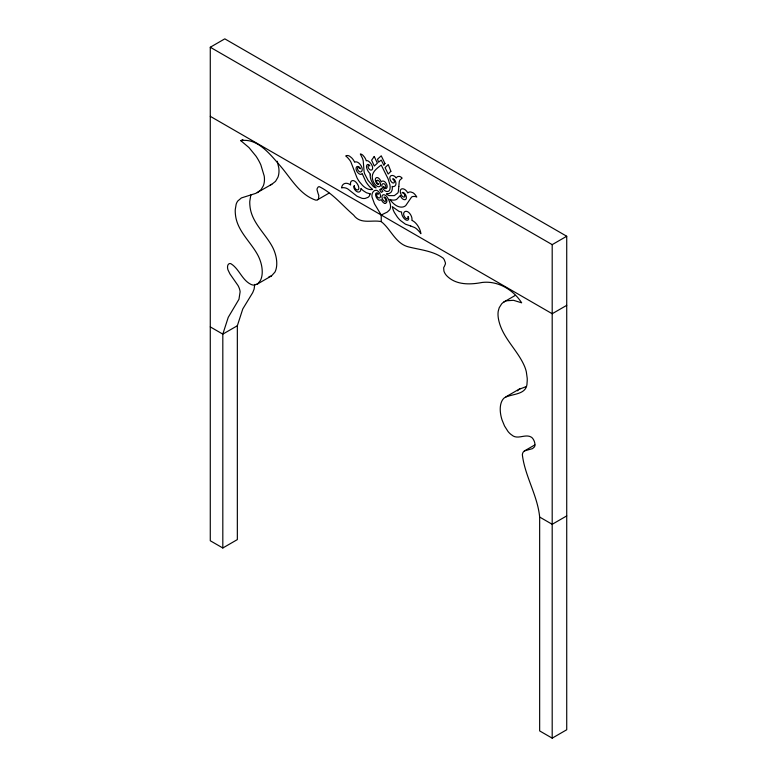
<?xml version="1.0" encoding="UTF-8"?>
<svg xmlns="http://www.w3.org/2000/svg" width="777" height="777" viewBox="0 0 777 777"><rect width="100%" height="100%" fill="white"/><g stroke="black" fill="none" stroke-linecap="round" stroke-linejoin="round"><path stroke-width="1.17" d="M534.867 444.9L524.485 450.893A11.869 6.857 60 0 0 523.455 451.816A10.334 5.963 60 0 0 522.727 453.146A11.441 6.604 60 0 0 522.358 454.749C524.883 476.136 537.529 495.299 539.656 517.055L539.656 730.914L552.194 738.15L566.724 729.758L566.724 236.247L224.806 38.85L210.276 47.242L210.276 540.753L222.814 547.989L237.344 539.597L237.344 325.748L242.774 308.955L252.71 292.638L254.118 289.093L254.72 284.401M222.814 547.989L222.814 334.129L228.244 317.337L238.966 299.271L240.112 291.793A11.441 6.604 60 0 0 239.743 289.772A10.334 5.963 60 0 0 239.015 287.607A11.869 6.857 60 0 0 237.985 285.48L229.943 273.931L228.011 269.949A7.129 4.118 60 0 1 227.535 267.181L227.554 266.696A7.527 4.351 60 0 1 228.166 264.627A6.983 4.031 60 0 1 228.894 263.889A5.827 3.361 60 0 1 229.594 263.597A4.73 2.729 60 0 1 231.022 263.791C239.219 268.929 241.919 279.924 250.835 284.324A11.636 6.721 60 0 0 252.603 284.945A12.927 7.459 60 0 0 254.477 285.091L257.945 283.615L260.382 280.516A27.943 16.132 60 0 0 261.946 275.592A28.798 16.628 60 0 0 262.218 271.018A28.205 16.288 60 0 0 261.548 265.443A26.301 15.181 60 0 0 260.081 260.266A24.097 13.908 60 0 0 257.945 255.361C250.621 241.56 236.703 230.575 235.392 214.073A31.138 17.978 60 0 1 235.256 209.654L236.15 204.283A23.815 13.753 60 0 1 237.801 200.99L241.385 197.941L255.779 193.366L271.814 184.275L275.534 181.352L277.884 177.35A26.874 15.521 60 0 0 278.826 173.553A22.834 13.18 60 0 0 278.758 167.667L277.214 161.227M256.954 284.304L271.484 275.913L274.912 272.125A27.943 16.132 60 0 0 276.476 267.201A28.798 16.628 60 0 0 276.748 262.626A28.205 16.288 60 0 0 276.078 257.061A26.301 15.181 60 0 0 274.611 251.874A24.097 13.908 60 0 0 272.474 246.969C265.151 233.168 251.233 222.193 249.922 205.691A31.138 17.978 60 0 1 249.786 201.272L250.68 195.891A23.815 13.753 60 0 1 251.126 194.687M524.485 450.893L532.527 448.63L534.459 446.882A7.129 4.118 60 0 0 534.935 444.658L534.916 444.153A7.527 4.351 60 0 0 534.294 441.375A6.983 4.031 60 0 0 533.576 439.801A5.827 3.361 60 0 0 532.867 438.694A4.73 2.729 60 0 0 531.449 437.237C525.339 433.313 517.56 440.336 511.625 434.887A11.636 6.721 60 0 1 509.867 433.479A12.927 7.459 60 0 1 507.993 431.458L504.526 425.981L502.088 420.066A27.943 16.132 60 0 1 500.524 413.335A28.798 16.628 60 0 1 500.252 408.44A28.205 16.288 60 0 1 500.922 403.651A26.301 15.181 60 0 1 502.389 400.155A24.097 13.908 60 0 1 504.526 397.717C512.422 393.337 527.165 395.279 527.078 382.478A31.138 17.978 60 0 0 527.214 378.214L526.32 371.814A23.815 13.753 60 0 0 524.669 366.618C517.997 350.66 503.564 338.889 499.116 321.853A26.874 15.521 60 0 1 498.174 316.977A22.834 13.18 60 0 1 498.242 311.169L499.213 307.721L501.631 303.885A33.673 19.444 60 0 1 506.439 300.777L513.49 300.301L521.649 302.816C513.325 289.714 497.814 280.497 482.031 282.478C470.114 284.78 455.914 285.188 446.785 275.806A7.945 4.584 60 0 1 445.104 273.611A6.944 4.011 60 0 1 443.92 271.037L443.667 267.812A6.031 3.477 60 0 1 444.308 266.589L445.464 263.791A6.886 3.972 60 0 0 445.211 262.247L444.298 259.868A5.177 2.991 60 0 0 443.162 258.178C433.411 250.99 420.357 249.844 408.867 246.989C395.561 243.891 391.122 229.351 381.235 221.61L381.235 215.035L387.267 212.072L389.646 209.858A12.179 7.032 60 0 0 390.307 208.323A8.916 5.148 60 0 0 390.472 205.332A10.713 6.187 60 0 0 389.996 203.079L389.248 200.99A13.131 7.576 60 0 0 387.733 198.038L386.936 196.863A5.905 3.409 60 0 0 386.188 196.008A4.283 2.477 60 0 0 384.858 195.017L384.576 194.901A4.497 2.603 60 0 0 382.09 195.989A4.06 2.341 60 0 0 382.061 197.766A3.584 2.069 60 0 0 383.042 200.01A3.079 1.777 60 0 0 384.061 201.039A2.253 1.301 60 0 0 385.11 201.36A2.467 1.418 60 0 0 385.606 201.068A2.02 1.165 60 0 0 385.819 199.98A2.069 1.195 60 0 0 385.586 199.184A1.777 1.03 60 0 0 384.236 197.785L384.032 197.212A1.331 0.767 60 0 1 384.936 197.271A2.574 1.486 60 0 1 385.343 197.611A3.059 1.768 60 0 1 385.819 198.174A3.38 1.952 60 0 1 386.859 200.699A3.768 2.176 60 0 1 386.8 201.748A4.72 2.719 60 0 1 385.13 203.292M519.055 389.335L526.097 386.635M257.284 192.667L261.004 189.743L263.354 185.732A26.874 15.521 60 0 0 264.297 181.944A22.834 13.18 60 0 0 264.219 176.058L260.839 164.87A33.673 19.444 60 0 0 256.031 156.196L248.98 147.581L240.821 140.676L242.89 139.481M317.608 199.728L329.021 193.133M237.344 325.748L222.814 334.129L210.276 326.894M210.276 47.242L552.194 244.638L566.724 236.247M503.846 302.02L515.258 295.425M566.724 305.342L552.194 313.733L210.276 116.327M505.856 396.853L520.386 388.461M566.724 515.909L552.194 524.3L539.656 517.055M271.484 275.913L269.007 276.699M270.309 184.984L271.814 184.275M240.821 140.676C257.779 137.743 270.474 154.798 280.439 166.093C290.919 178.215 299.65 194.716 315.685 200.107A7.945 4.584 60 0 0 317.366 199.864A6.944 4.011 60 0 0 318.551 198.65L318.803 195.726A6.031 3.477 60 0 0 318.162 193.764L317.006 189.627A6.886 3.972 60 0 1 317.259 188.374L318.162 187.043A5.177 2.991 60 0 1 319.308 186.674C332.566 193.172 342.492 205.507 353.603 215.083C360.645 224.786 371.824 219.57 381.235 221.61M381.235 215.035L374.485 203.836L372.037 197.144A8.945 5.167 60 0 1 372.008 194.6A10.732 6.197 60 0 1 372.465 192.958L373.222 191.734A13.131 7.576 60 0 1 374.737 190.53L376.262 190.278A4.458 2.574 60 0 1 379.205 192.434A4.274 2.467 60 0 1 379.72 193.25A4.594 2.652 60 0 1 380.39 195.037A3.992 2.302 60 0 1 380.322 197.086A3.652 2.108 60 0 1 379.836 197.727A3.263 1.884 60 0 1 379.225 197.941A3.05 1.768 60 0 1 378.273 197.708A2.185 1.263 60 0 1 377.36 196.882A2.467 1.418 60 0 1 376.855 196.018A2.02 1.165 60 0 1 376.651 194.687A2.069 1.195 60 0 1 376.884 194.163A1.787 1.03 60 0 1 378.234 194.318L378.428 193.949A1.263 0.728 60 0 0 377.768 193.133A1.768 1.02 60 0 0 377.408 192.939A2.787 1.612 60 0 0 376.835 192.861A3.39 1.952 60 0 0 375.592 194.337A3.788 2.185 60 0 0 375.67 195.318A4.72 2.719 60 0 0 377.34 198.795A3.982 2.302 60 0 0 378.098 199.553A3.234 1.865 60 0 0 379.244 200.155A4.934 2.846 60 0 0 380.06 200.194L381.235 199.699L382.41 201.554A4.963 2.865 60 0 0 383.187 202.418A3.283 1.894 60 0 0 384.45 203.205A4.002 2.312 60 0 0 385.13 203.302M552.194 244.638L552.194 738.15M376.952 180.614A2.03 1.175 60 0 0 377.845 183.712A1.476 0.855 60 0 0 378.409 183.916A1.913 1.107 60 0 0 378.875 183.819A1.7 0.981 60 0 1 378.108 184.334A2.331 1.35 60 0 1 376.923 183.605A3.04 1.758 60 0 1 376.369 182.896A3.885 2.244 60 0 1 375.971 182.187A4.361 2.516 60 0 1 375.359 180.186A3.953 2.282 60 0 1 375.825 178.156A4.944 2.855 60 0 1 376.214 177.807A4.827 2.787 60 0 1 376.592 177.651A4.099 2.37 60 0 1 377.428 177.622A3.263 1.884 60 0 1 378.292 177.982A4.099 2.37 60 0 1 378.894 178.448L379.487 179.04A5.76 3.331 60 0 1 381.235 181.915A5.76 3.331 60 0 1 382.983 181.06L383.576 181.148A4.099 2.37 60 0 1 384.178 181.381A3.263 1.884 60 0 1 385.042 182.022A4.099 2.37 60 0 1 385.878 183.003L386.256 183.605A4.944 2.855 60 0 1 386.761 184.664A3.963 2.282 60 0 1 387.131 186.83A4.293 2.477 60 0 1 386.218 188.461A3.118 1.807 60 0 1 385.635 188.588A2.399 1.379 60 0 1 384.421 187.995A1.729 1 60 0 1 383.595 186.538A1.933 1.117 60 0 0 384.032 187.15A1.505 0.864 60 0 0 384.634 187.587M376.923 180.585A2.477 1.428 60 0 1 377.447 180.274A2.04 1.185 60 0 1 378.282 180.487A2.671 1.544 60 0 1 378.875 180.973A3.798 2.195 60 0 1 380.497 183.955A3.186 1.836 60 0 1 380.507 185.402A4.011 2.312 60 0 1 380.186 186.043A5.167 2.982 60 0 1 378.059 186.635A4.536 2.622 60 0 1 376.602 185.868A5.818 3.361 60 0 1 375.495 184.877A7.275 4.206 60 0 1 373.708 182.352A7.401 4.274 60 0 1 372.504 178.992C370.94 172.552 376.767 168.454 381.235 165.054L388.092 178.846L389.928 184.858A13.16 7.595 60 0 1 390.141 187.383L389.928 189.19A7.401 4.274 60 0 1 388.762 191.045A7.275 4.206 60 0 1 386.975 191.501A5.818 3.361 60 0 1 385.868 191.22A4.526 2.613 60 0 1 384.469 190.355A5.186 2.991 60 0 1 382.507 187.762L382.177 186.995A3.943 2.282 60 0 1 381.954 186.227A3.186 1.836 60 0 1 381.963 184.78A3.856 2.224 60 0 1 383.207 183.673A3.302 1.904 60 0 1 383.741 183.722A2.632 1.515 60 0 1 384.159 183.887A2.059 1.195 60 0 1 384.994 184.605A2.098 1.214 60 0 1 385.78 186.868A2.098 1.214 60 0 1 384.654 187.704M404.885 195.532A2.37 1.369 60 0 0 404.215 193.997A2.535 1.467 60 0 0 403.885 193.599A2.37 1.369 60 0 0 402.865 192.91A3.836 2.214 60 0 0 402.059 192.813A2.768 1.593 60 0 1 402.515 192.463A2.418 1.399 60 0 1 403.535 192.628A3.516 2.03 60 0 1 404.603 193.463A4.099 2.36 60 0 1 406.332 197.008A4.468 2.584 60 0 1 406.264 198.475A3.788 2.185 60 0 1 405.575 199.475A4.613 2.661 60 0 1 404.71 199.689L404.273 199.65A4.934 2.846 60 0 1 402.894 199.067A3.904 2.253 60 0 1 401.67 197.941A4.866 2.807 60 0 1 400.981 196.931A6.216 3.584 60 0 1 400.31 195.542L396.668 199.359A18.143 10.48 60 0 1 393.521 200.116A18.629 10.752 60 0 1 389.869 199.398A17.288 9.975 60 0 0 392.88 202.914A15.598 9.013 60 0 0 395.114 204.817A14.035 8.1 60 0 0 397.416 206.167A16.035 9.256 60 0 0 399.951 206.973L400.854 207.09A18.075 10.441 60 0 0 403.875 206.692A17.337 10.004 60 0 0 405.837 205.449L411.557 197.096A10.344 5.973 60 0 1 413.102 196.474L414.636 196.455A15.249 8.8 60 0 1 416.763 196.999A9.547 5.517 60 0 0 415.355 194.949A7.547 4.361 60 0 0 414.151 193.658A6.439 3.72 60 0 0 412.849 192.706L410.858 192.006A9.567 5.526 60 0 0 408.789 192.24A8.664 5.002 60 0 0 407.789 192.958A5.303 3.059 60 0 0 407.167 191.909A5.944 3.429 60 0 0 406.167 190.676A6.138 3.545 60 0 0 403.331 188.889A6.75 3.895 60 0 0 402.146 188.821A6.148 3.545 60 0 0 401.243 189.161A5.293 3.059 60 0 0 400.388 190.501A4.983 2.875 60 0 0 401.272 194.842A3.904 2.253 60 0 0 402.02 195.93A3.108 1.797 60 0 0 403.185 196.863A3.429 1.981 60 0 0 403.885 197.067A2.652 1.535 60 0 0 404.438 196.989A1.991 1.146 60 0 0 404.885 196.348A2.516 1.457 60 0 0 404.875 195.483M359.605 167.929A3.827 2.214 60 0 1 360.411 168.774A2.768 1.593 60 0 0 359.955 167.9A2.418 1.399 60 0 0 358.935 166.87A3.516 2.03 60 0 0 357.857 166.472A4.099 2.36 60 0 0 356.138 168.026A4.468 2.584 60 0 0 356.196 169.571A3.778 2.185 60 0 0 356.896 171.367A4.613 2.661 60 0 0 357.76 172.581L358.187 173.038A4.924 2.846 60 0 0 359.586 174.067A3.904 2.253 60 0 0 360.79 174.339A4.866 2.807 60 0 0 361.48 174.126A6.216 3.584 60 0 0 362.16 173.514L365.812 181.546A18.143 10.47 60 0 0 368.949 185.926A18.629 10.761 60 0 0 372.601 189.423A17.279 9.975 60 0 1 369.59 189.471A15.608 9.013 60 0 1 367.356 188.782A14.044 8.11 60 0 1 365.054 187.49A16.035 9.256 60 0 1 362.519 185.363L359.528 181.886A17.133 9.887 60 0 1 357.031 177.846L350.913 162.082A10.344 5.973 60 0 0 349.368 159.673L347.824 157.877A15.249 8.8 60 0 0 345.707 155.973A9.547 5.517 60 0 1 347.115 155.546A7.547 4.361 60 0 1 348.319 155.653A6.43 3.71 60 0 1 349.621 156.206L351.612 157.799A9.567 5.526 60 0 1 353.671 160.421A8.664 5.002 60 0 1 354.681 162.296A5.303 3.059 60 0 1 355.303 161.966A5.944 3.429 60 0 1 356.303 161.888A6.138 3.545 60 0 1 359.139 163.364A6.75 3.895 60 0 1 360.324 164.675A6.148 3.555 60 0 1 361.227 166.064A5.293 3.059 60 0 1 362.082 168.386A4.983 2.875 60 0 1 361.198 171.717A3.895 2.253 60 0 1 360.441 171.921A3.098 1.787 60 0 1 359.304 171.523A3.429 1.981 60 0 1 358.585 170.921A2.652 1.535 60 0 1 358.022 170.192A1.991 1.146 60 0 1 357.585 169.036A2.516 1.457 60 0 1 357.595 168.191A2.244 1.292 60 0 1 358.226 167.473A2.535 1.467 60 0 1 358.585 167.444M358.547 167.453A2.244 1.292 60 0 1 359.508 167.919M517.55 390.85A24.097 13.908 60 0 1 518.269 390.035M398.815 186.499L398.358 191.579A11.344 6.546 60 0 1 397.795 192.978L394.347 195.619L389.054 195.619A9.052 5.225 60 0 1 386.412 193.842L389.083 193.541L390.734 192.521A11.674 6.74 60 0 0 391.967 190.414A10.363 5.983 60 0 0 392.288 188.636L392.278 187.558A5.769 3.331 60 0 0 392.103 186.402A6.76 3.904 60 0 0 393.492 186.567A7.692 4.439 60 0 0 395.085 185.829A6.828 3.943 60 0 0 395.59 185.149A5.526 3.195 60 0 0 395.882 184.285A4.497 2.593 60 0 0 395.415 181.294A3.934 2.273 60 0 0 394.949 180.39A3.098 1.787 60 0 0 394.347 179.604A2.768 1.603 60 0 0 393.696 179.05A1.836 1.059 60 0 0 392.608 178.982A2.282 1.321 60 0 1 393.764 180.07A2.671 1.544 60 0 1 394.143 180.779A2.282 1.321 60 0 1 394.347 181.449A1.826 1.049 60 0 1 394.327 182.255A2.496 1.437 60 0 1 394.007 182.76A3.205 1.845 60 0 1 393.483 182.983A2.603 1.505 60 0 1 392.482 182.741A3.254 1.875 60 0 1 391.637 182.071A4.147 2.399 60 0 1 390.831 181.031A3.836 2.214 60 0 1 390.005 179.157A4.38 2.525 60 0 1 390.229 176.457A5.614 3.244 60 0 1 390.948 175.777A6.983 4.031 60 0 1 391.734 175.505A7.44 4.293 60 0 1 393.084 175.573L394.201 176.039A4.244 2.448 60 0 1 396.192 178.098A6.43 3.71 60 0 1 396.756 177.253A9.188 5.303 60 0 1 397.999 176.505L399.475 176.428A5.148 2.972 60 0 1 402.136 178.127L399.99 179.992A11.49 6.634 60 0 0 399.242 181.75L398.815 186.499M370.192 174.806L370.182 175.874A10.363 5.983 60 0 0 370.503 178.02A11.674 6.74 60 0 0 371.736 181.556L372.639 183.275A14.559 8.411 60 0 0 374.213 185.654L376.058 187.869A9.052 5.225 60 0 1 373.416 186.587L368.123 180.478L364.675 173.854A11.344 6.546 60 0 1 364.112 171.814L363.228 160.956A11.49 6.634 60 0 0 362.47 158.323L360.334 153.992A5.148 2.972 60 0 1 362.995 155.361L364.471 157.148A9.188 5.303 60 0 1 365.714 159.334A6.43 3.71 60 0 1 366.278 160.82A4.244 2.448 60 0 1 368.279 161.072L369.386 161.898A7.44 4.293 60 0 1 370.736 163.384A6.983 4.031 60 0 1 371.523 164.569A5.604 3.234 60 0 1 372.241 166.074A4.38 2.525 60 0 1 372.455 169.027A3.836 2.214 60 0 1 371.62 169.969A4.157 2.399 60 0 1 370.823 170.056A3.254 1.875 60 0 1 369.988 169.755A2.613 1.505 60 0 1 368.988 168.852A3.195 1.845 60 0 1 368.463 168.017A2.496 1.437 60 0 1 368.143 167.142A1.826 1.049 60 0 1 368.113 166.307A2.282 1.311 60 0 1 368.327 165.88A2.671 1.544 60 0 1 368.706 165.598A2.282 1.311 60 0 1 369.803 165.88A1.836 1.059 60 0 0 368.764 164.656A2.768 1.603 60 0 0 368.123 164.462A3.098 1.787 60 0 0 367.521 164.559A3.934 2.273 60 0 0 367.045 164.918A4.497 2.593 60 0 0 366.589 167.376A5.526 3.195 60 0 0 366.88 168.57A6.818 3.943 60 0 0 367.375 169.833A7.692 4.439 60 0 0 368.978 172.416A6.76 3.904 60 0 0 370.367 173.863A5.779 3.331 60 0 0 370.192 174.806M370.173 193.881L369.366 195.94A15.171 8.761 60 0 1 368.016 197.339L365.141 198.436A21.571 12.451 60 0 1 362.014 198.32L357.08 196.26L347.863 189.005A12.111 6.993 60 0 0 345.551 187.966L343.958 187.684A16.812 9.703 60 0 0 341.608 187.927A10.15 5.857 60 0 1 341.948 186.373A11.636 6.721 60 0 1 342.842 184.8A12.111 6.993 60 0 1 346.221 183.294A10.8 6.235 60 0 1 349.252 184.139A9.615 5.556 60 0 1 350.612 185.013A6.575 3.798 60 0 1 350.524 183.013A5.808 3.351 60 0 1 351.262 181.284L351.69 180.944A6.527 3.768 60 0 1 352.36 180.662A5.895 3.399 60 0 1 353.477 180.662A4.992 2.885 60 0 1 354.943 181.323A5.808 3.351 60 0 1 355.992 182.226A6.537 3.768 60 0 1 358.294 185.8A5.643 3.263 60 0 1 358.673 187.014A4.322 2.496 60 0 1 358.809 188.063A3.409 1.972 60 0 1 358.488 189.335A4.021 2.321 60 0 1 357.323 189.938A3.011 1.739 60 0 1 356.633 189.782A2.525 1.457 60 0 1 355.983 189.374A3.186 1.845 60 0 1 354.691 187.607A2.778 1.603 60 0 1 354.467 187.034A2.273 1.311 60 0 1 354.351 186.13A1.991 1.156 60 0 1 354.477 185.625A3.671 2.117 60 0 0 354.04 186.082L353.894 186.412A2.438 1.408 60 0 0 353.836 187.17A2.875 1.661 60 0 0 354.021 188.044A3.953 2.282 60 0 0 355.07 189.986A4.545 2.622 60 0 0 355.963 190.938A4.983 2.875 60 0 0 358.178 192.036A5.837 3.37 60 0 0 359.1 191.958A6.43 3.71 60 0 0 360.713 190.2A6.731 3.885 60 0 0 360.897 188.49A17.735 10.237 60 0 0 363.471 190.851L366.443 192.745L370.173 193.881M384.955 163.481L383.925 165.346L381.235 160.081L378.545 162.238L377.515 159.188L381.235 155.808L384.955 163.481M374.242 156.488L371.6 160.188L374.281 166.006L377.389 163.209L374.242 156.488M390.87 171.309L388.189 174.038L385.081 167.647L388.228 164.559L390.87 171.309M381.235 188.83L379.662 189.705L381.235 192.395L382.808 191.521L381.235 188.83M410.683 225.99L405.39 224.155L400.456 220.513A21.571 12.451 60 0 1 397.329 217.016L394.454 212.597A15.161 8.751 60 0 1 393.104 209.644L392.298 206.653L398.989 211.363A17.725 10.237 60 0 0 401.573 211.966A6.731 3.885 60 0 0 401.758 213.898A6.43 3.71 60 0 0 403.37 217.521A5.837 3.37 60 0 0 404.293 218.667A4.983 2.875 60 0 0 406.507 220.124A4.545 2.622 60 0 0 407.401 220.202A3.953 2.282 60 0 0 408.449 219.464A2.875 1.661 60 0 0 408.634 218.803A2.438 1.408 60 0 0 408.576 217.978L408.43 217.492A3.671 2.117 60 0 0 407.993 216.511A1.991 1.146 60 0 1 408.119 217.171A2.273 1.311 60 0 1 408.003 217.939A2.778 1.603 60 0 1 407.779 218.259A3.225 1.865 60 0 1 406.847 218.599A3.05 1.758 60 0 1 406.488 218.531A2.525 1.457 60 0 1 405.837 218.191A3.011 1.739 60 0 1 405.147 217.55A4.021 2.321 60 0 1 403.982 215.608A3.409 1.972 60 0 1 403.651 213.957A4.322 2.496 60 0 1 403.797 213.063A5.653 3.263 60 0 1 404.176 212.286A6.537 3.768 60 0 1 406.468 211.363A5.798 3.341 60 0 1 407.546 211.694A4.983 2.875 60 0 1 408.984 212.704A5.895 3.399 60 0 1 410.11 214.005A6.527 3.768 60 0 1 410.78 215.054L411.208 215.899A5.808 3.351 60 0 1 411.946 218.483A6.566 3.788 60 0 1 411.859 220.377A9.625 5.556 60 0 1 413.218 221.076A10.8 6.235 60 0 1 416.258 223.737A12.121 6.993 60 0 1 419.629 229.128A11.645 6.721 60 0 1 420.522 231.731A10.14 5.857 60 0 1 420.862 233.683A16.812 9.703 60 0 0 418.512 230.73L416.909 229.166A12.111 6.993 60 0 0 414.607 227.535L410.683 225.99"/></g></svg>
